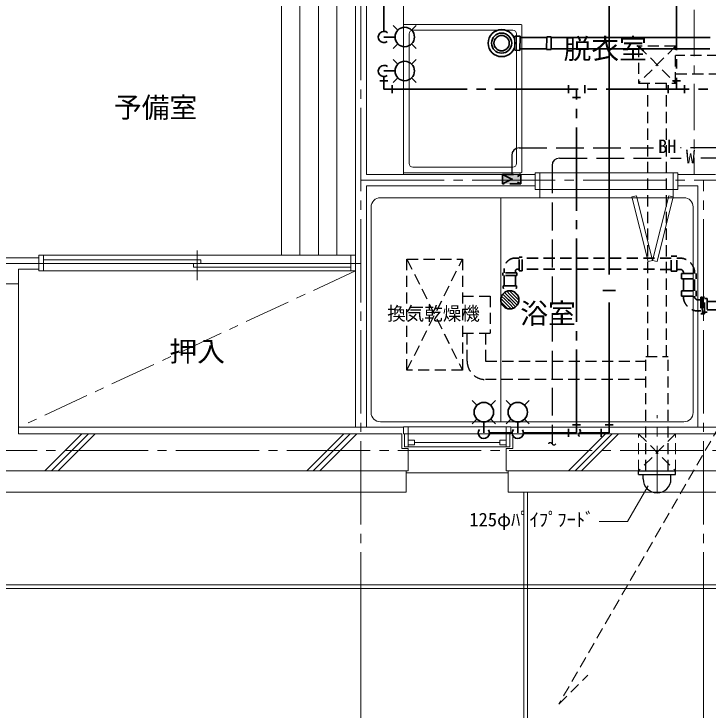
# Model space of a CAD drawing. Units: millimetres at full size, sheet at 1:50; details may follow other scales. Extents: x -9674 to 9699, y -6794 to 6791.
# Drawn here: x -2892 to 858, y -3857 to -97 of the extents above; entities that cross this region are included whole.
import ezdxf
from ezdxf.enums import TextEntityAlignment as Align

# ---------------------------------------------------------------- set-up
doc = ezdxf.new("R2010")
doc.units = ezdxf.units.MM
doc.header["$LTSCALE"] = 50
for name, pattern in [('CHAIN1', [8, 5, -1, 1, -1]), ('CHAIN2', [12, 9, -1, 1, -1]), ('DASHED1', [1.8, 1.2, -0.6]), ('DASHED3', [4, 3, -1])]:
    doc.linetypes.add(name, pattern=pattern)
for name, color, linetype, lineweight in [('1-0_芯', 134, 'CHAIN2', 9), ('1-1_躯体', 134, 'Continuous', 9), ('1-2_間仕切', 134, 'Continuous', 9), ('1-3_建具', 134, 'Continuous', 9), ('1-4_仕上げ', 134, 'Continuous', 9), ('1-5_設備', 134, 'Continuous', 9), ('1-6_ﾊﾞﾙｺﾆｰ・階段', 134, 'Continuous', 9), ('1-7_その他', 134, 'DASHED1', 9), ('1-8_ハッチ', 134, 'Continuous', 9), ('1-B_寸法', 134, 'Continuous', 9), ('1-D_記号', 134, 'CHAIN1', 9), ('2-0_芯', 3, 'Continuous', 35), ('2-2', 5, 'DASHED3', 25), ('2-7_その他', 2, 'Continuous', 25), ('2-9_金物', 1, 'CHAIN2', 35), ('2-A_文字', 6, 'Continuous', 35), ('2-C', 2, 'DASHED1', 25)]:
    doc.layers.add(name, color=color, linetype=linetype, lineweight=lineweight)
doc.layers.add('1-A_文字', color=134, linetype='Continuous')
doc.styles.add('ＭＳ ゴシック', font='')
doc.styles.get('ＭＳ ゴシック').set_extended_font_data('MS Gothic')

msp = doc.modelspace()

# ---------------------------------------------------------------- linework, layer by layer
at = {"layer": '1-0_芯'}
for p, q in [((-1017.5, -3454.44), (-1017.5, 4765.56)), ((-1017.5, -994.44), (2161.5, -994.44)), ((832.5, -3454.44), (832.5, -994.44)), ((-3157.5, -1444.44), (-1017.5, -1444.44)), ((-8617.5, -2454.44), (8392.5, -2454.44))]:
    msp.add_line(p, q, dxfattribs=at)
at = {"layer": '1-1_躯体'}
for p, q in [((-3217.5, -1554.44), (-2867.5, -1554.44)), ((-2867.5, -2364.44), (-2867.5, -1554.44)), ((-797.5, -2364.44), (-2867.5, -2364.44)), ((-797.5, -2364.44), (-797.5, -2444.44)), ((1222.5, -2364.44), (-197.5, -2364.44)), ((-797.5, -2444.44), (-762.5, -2444.44)), ((-762.5, -2564.44), (-762.5, -2444.44)), ((-232.5, -2564.44), (-232.5, -2444.44)), ((-762.5, -2564.44), (-3312.5, -2564.44)), ((1257.5, -2564.44), (-232.5, -2564.44))]:
    msp.add_line(p, q, dxfattribs=at)
msp.add_lwpolyline([(-197.5, -2364.44), (-197.5, -2444.44), (-232.5, -2444.44)], dxfattribs=at)
at = {"layer": '1-2_間仕切'}
for p, q in [((-1047.5, -2329.44), (-1047.5, 325.56)), ((-987.5, -964.44), (-987.5, 325.56)), ((-75.5, -964.44), (-987.5, -964.44)), ((694.5, -964.44), (897.5, -964.44)), ((-75.5, -1024.44), (-987.5, -1024.44)), ((-987.5, -2329.44), (-987.5, -1024.44)), ((694.5, -1024.44), (802.5, -1024.44)), ((802.5, -2329.44), (802.5, -1024.44)), ((-3217.5, -1414.44), (-2767.5, -1414.44)), ((-2767.5, -1414.44), (-2757.5, -1414.44))]:
    msp.add_line(p, q, dxfattribs=at)
msp.add_lwpolyline([(-2867.5, -1554.44), (-2867.5, -1474.44), (-2757.5, -1474.44)], dxfattribs=at)
at = {"layer": '1-3_建具'}
for p, q in [((-75.5, -954.44), (-50.5, -954.44)), ((-75.5, -954.44), (-75.5, -1044.44)), ((-50.5, -954.44), (669.5, -954.44)), ((-50.5, -1044.44), (-50.5, -954.44)), ((669.5, -954.44), (694.5, -954.44)), ((669.5, -954.44), (669.5, -1044.44)), ((694.5, -1044.44), (694.5, -954.44)), ((-75.5, -1044.44), (-50.5, -1044.44)), ((-50.5, -1044.44), (669.5, -1044.44)), ((669.5, -1044.44), (694.5, -1044.44)), ((470.62, -1078.37), (446.37, -1084.44)), ((446.37, -1084.44), (533.68, -1433.69)), ((446.37, -1084.44), (533.68, -1433.69)), ((446.37, -1084.44), (533.68, -1433.69)), ((446.37, -1084.44), (533.68, -1433.69)), ((557.93, -1427.62), (470.62, -1078.37)), ((557.93, -1427.62), (645.25, -1078.37)), ((669.5, -1084.44), (582.19, -1433.69)), ((669.5, -1084.44), (582.19, -1433.69)), ((669.5, -1084.44), (582.19, -1433.69)), ((669.5, -1084.44), (582.19, -1433.69)), ((645.25, -1078.37), (669.5, -1084.44)), ((-1902.5, -1535.27), (-1902.5, -1375.27)), ((-2757.5, -1399.44), (-2732.5, -1399.44)), ((-2757.5, -1484.44), (-2757.5, -1399.44)), ((-2732.5, -1484.44), (-2732.5, -1399.44)), ((-1072.5, -1399.44), (-2732.5, -1399.44)), ((-1882.5, -1425.27), (-2732.5, -1425.27)), ((-1882.5, -1445.27), (-1882.5, -1425.27)), ((-1072.5, -1484.44), (-1072.5, -1399.44)), ((-1072.5, -1399.44), (-1047.5, -1399.44)), ((557.93, -1427.62), (533.68, -1433.69)), ((557.93, -1427.62), (582.19, -1433.69)), ((-2732.5, -1445.27), (-1882.5, -1445.27)), ((-1922.5, -1465.27), (-1922.5, -1445.27)), ((-1922.5, -1445.27), (-1072.5, -1445.27)), ((-1072.5, -1465.27), (-1922.5, -1465.27)), ((-2757.5, -1484.44), (-2732.5, -1484.44)), ((-2732.5, -1484.44), (-1072.5, -1484.44)), ((-1072.5, -1484.44), (-1047.5, -1484.44)), ((-787.5, -2327.44), (-787.5, -2364.44)), ((-787.5, -2327.44), (-762.5, -2327.44)), ((-762.5, -2327.44), (-762.5, -2364.44)), ((-232.5, -2327.44), (-762.5, -2327.44)), ((-232.5, -2327.44), (-232.5, -2364.44)), ((-207.5, -2327.44), (-232.5, -2327.44)), ((-207.5, -2327.44), (-207.5, -2364.44)), ((-787.5, -2364.44), (-762.5, -2364.44)), ((-782.5, -2434.44), (-782.5, -2364.44)), ((-762.5, -2364.44), (-762.5, -2434.44)), ((-747.5, -2364.44), (-762.5, -2364.44)), ((-762.5, -2364.44), (-247.5, -2364.44)), ((-247.5, -2364.44), (-232.5, -2364.44)), ((-232.5, -2364.44), (-232.5, -2434.44)), ((-207.5, -2364.44), (-232.5, -2364.44)), ((-212.5, -2434.44), (-212.5, -2364.44)), ((-782.5, -2434.44), (-747.5, -2434.44)), ((-727.5, -2423.44), (-762.5, -2423.44)), ((-747.5, -2434.44), (-247.5, -2434.44)), ((-267.5, -2411.44), (-727.5, -2411.44)), ((-267.5, -2423.44), (-232.5, -2423.44)), ((-212.5, -2434.44), (-247.5, -2434.44)), ((-772.5, -2564.44), (-772.5, -2679.44)), ((-222.5, -2574.44), (-772.5, -2574.44)), ((-222.5, -2564.44), (-222.5, -2679.44))]:
    msp.add_line(p, q, dxfattribs=at)
for points in [[(-727.5, -2423.44), (-727.5, -2399.44), (-762.5, -2399.44)], [(-267.5, -2423.44), (-267.5, -2399.44), (-232.5, -2399.44)]]:
    msp.add_lwpolyline(points, dxfattribs=at)
at = {"layer": '1-4_仕上げ'}
for p, q in [((-1447.5, -1399.44), (-1447.5, 325.56)), ((-1347.5, -1399.44), (-1347.5, 325.56)), ((-1247.5, -1399.44), (-1247.5, 325.56)), ((-1147.5, -1399.44), (-1147.5, 325.56))]:
    msp.add_line(p, q, dxfattribs=at)
at = {"layer": '1-5_設備'}
for p, q in [((-787.5, -964.44), (-787.5, 325.56)), ((-152.5, -154.44), (-787.5, -154.44)), ((-197.5, -184.44), (-737.5, -184.44)), ((-147.5, -949.44), (-147.5, -159.44)), ((-757.5, -904.44), (-757.5, -204.44)), ((-177.5, -904.44), (-177.5, -204.44)), ((-737.5, -924.44), (-197.5, -924.44)), ((-787.5, -954.44), (-152.5, -954.44)), ((-50.5, -1044.44), (-50.5, -1089.44)), ((669.5, -1044.44), (669.5, -1089.44)), ((727.5, -1089.44), (-912.5, -1089.44)), ((-262.5, -2299.44), (-262.5, -1089.44)), ((446.37, -1084.44), (533.68, -1433.69)), ((669.5, -1084.44), (582.19, -1433.69)), ((-962.5, -1139.44), (-962.5, -2249.44)), ((777.5, -1139.44), (777.5, -2249.44)), ((727.5, -2299.44), (-912.5, -2299.44))]:
    msp.add_line(p, q, dxfattribs=at)
msp.add_circle((-257.5, -254.44), 40, dxfattribs=at)
for centre, radius, start, end in [((-737.5, -204.44), 20, 90, 180), ((-197.5, -204.44), 20, 0, 90), ((-152.5, -159.44), 5, 0, 90), ((-737.5, -904.44), 20, 180, 270), ((-197.5, -904.44), 20, 270, 0), ((-152.5, -949.44), 5, 270, 0), ((-912.5, -1139.44), 50, 90, 180), ((727.5, -1139.44), 50, 0, 90), ((-912.5, -2249.44), 50, 180, 270), ((727.5, -2249.44), 50, 270, 0)]:
    msp.add_arc(centre, radius, start, end, dxfattribs=at)
at = {"layer": '1-6_ﾊﾞﾙｺﾆｰ・階段'}
for p, q in [((-3302.5, -2679.44), (-772.5, -2679.44)), ((-222.5, -2679.44), (3067.5, -2679.44)), ((-137.5, -2679.44), (-137.5, -5250.06)), ((-117.5, -2679.44), (-117.5, -5250.06)), ((-6367.5, -3179.44), (6112.5, -3179.44)), ((-6367.5, -3199.44), (6112.5, -3199.44))]:
    msp.add_line(p, q, dxfattribs=at)
at = {"layer": '1-7_その他', "linetype": 'CHAIN1'}
for p, q in [((-1047.5, -1484.44), (-2867.5, -2329.44)), ((582.5, -2679.44), (582.5, -2264.44))]:
    msp.add_line(p, q, dxfattribs=at)
at = {"layer": '1-7_その他'}
for p, q in [((482.5, -2564.44), (482.5, -2364.44)), ((482.5, -2364.44), (682.5, -2564.44)), ((682.5, -2364.44), (482.5, -2564.44)), ((682.5, -2564.44), (682.5, -2364.44))]:
    msp.add_line(p, q, dxfattribs=at)
at = {"layer": '1-8_ハッチ'}
for p, q in [((-787.5, -2329.44), (-2867.5, -2329.44)), ((1232.5, -2329.44), (-207.5, -2329.44)), ((-2724.79, -2564.44), (-2524.79, -2364.44)), ((-2689.44, -2564.44), (-2489.44, -2364.44)), ((-2654.08, -2564.44), (-2454.08, -2364.44)), ((-1310.58, -2564.44), (-1110.58, -2364.44)), ((-1275.22, -2564.44), (-1075.22, -2364.44)), ((-1239.87, -2564.44), (-1039.87, -2364.44)), ((103.63, -2564.44), (303.63, -2364.44)), ((138.99, -2564.44), (338.99, -2364.44)), ((174.35, -2564.44), (374.35, -2364.44))]:
    msp.add_line(p, q, dxfattribs=at)
at = {"layer": '1-B_寸法'}
for p, q in [((-1017.5, -3454.44), (-1017.5, -4204.44)), ((832.5, -3454.44), (832.5, -4204.44))]:
    msp.add_line(p, q, dxfattribs=at)
at = {"layer": '1-D_記号'}
msp.add_line((782.5, 325.56), (782.5, -964.44), dxfattribs=at)
at = {"layer": '2-0_芯'}
for p, q in [((-186.17, -216.08), (-157.13, -216.67)), ((-186.17, -292.8), (-186.17, -216.08)), ((-157.13, -216.67), (-158.51, -293.36)), ((-13.85, -224.19), (-157.26, -224.19)), ((-15.15, -288.01), (-13.76, -219.7)), ((10.74, -220.2), (-13.76, -219.7)), ((10.74, -220.2), (-13.76, -219.7)), ((9.35, -288.51), (10.74, -220.2)), ((868.66, -224.19), (10.5, -224.19)), ((-186.17, -292.8), (-158.51, -293.36)), ((-15.08, -284.69), (-158.36, -284.69)), ((10.58, -288.54), (-15.15, -288.01)), ((9.35, -288.51), (-13.92, -288.04)), ((867.43, -284.69), (9.57, -284.69)), ((-193.7, -1595.9), (-168.28, -1621.34)), ((-260.73, -1652.61), (-225.09, -1688.29)), ((852.72, -1649.52), (930.62, -1649.52))]:
    msp.add_line(p, q, dxfattribs=at)
at = {"layer": '2-0_芯', "linetype": 'DASHED1'}
for p, q in [((-183.3, -1415.01), (-161.92, -1415.02)), ((-161.97, -1483.61), (-161.92, -1409.61)), ((659.25, -1415.42), (-147.12, -1415.03)), ((659.25, -1486.17), (659.25, -1405.42)), ((705.08, -1415.45), (689.25, -1415.44)), ((-243.33, -1474.98), (-243.34, -1495.16)), ((-182.89, -1485.52), (-182.9, -1495.2)), ((-176.09, -1495.2), (-176.1, -1510.03)), ((-172.88, -1475.53), (-161.96, -1475.53)), ((-147.16, -1483.61), (-161.99, -1483.6)), ((659.25, -1476.17), (-147.16, -1475.55)), ((689.25, -1486.19), (659.25, -1486.17)), ((710.52, -1476.21), (689.25, -1476.19)), ((713.65, -1528.05), (713.67, -1498.05)), ((713.67, -1498.05), (794.42, -1498.05)), ((724.48, -1490.74), (724.47, -1498.05)), ((785.04, -1498.05), (785.04, -1495.48)), ((-176.09, -1510), (-250.09, -1509.95)), ((-243.35, -1509.96), (-243.38, -1564.51)), ((-182.91, -1510), (-182.95, -1565.58)), ((724.45, -1528.05), (724.4, -1591.54)), ((784.99, -1591.54), (785.02, -1528.05)), ((-249.71, -1565.04), (-249.82, -1576.04)), ((-249.71, -1565.04), (-244, -1564.5)), ((-182.4, -1565.17), (-244, -1564.5)), ((-176.71, -1565.83), (-182.4, -1565.17)), ((-176.71, -1565.83), (-176.83, -1576.83)), ((713.65, -1621.54), (713.67, -1591.54)), ((713.67, -1591.54), (794.42, -1591.54)), ((784.97, -1626.04), (784.98, -1621.54)), ((799.23, -1640.51), (819.63, -1640.52)), ((826.88, -1625.83), (819.62, -1625.83)), ((819.62, -1625.83), (819.68, -1715.83)), ((826.91, -1670.83), (826.88, -1625.83)), ((829.88, -1625.83), (829.94, -1715.83)), ((852.71, -1633.81), (837.88, -1633.82)), ((809.07, -1701.05), (819.67, -1701.05)), ((837.94, -1715.82), (829.94, -1715.83))]:
    msp.add_line(p, q, dxfattribs=at)
for points in [[(-147.16, -1483.61), (-147.12, -1409.61), (-161.94, -1409.6)], [(689.25, -1486.19), (689.25, -1405.44), (659.25, -1405.42)], [(-176.09, -1495.2), (-250.09, -1495.15), (-250.1, -1509.98)], [(713.65, -1528.05), (794.41, -1528.05), (794.42, -1498.05)], [(713.65, -1621.54), (794.41, -1621.54), (794.42, -1591.54)], [(837.94, -1715.82), (837.88, -1625.82), (829.88, -1625.83)], [(852.71, -1633.81), (852.76, -1707.81), (837.93, -1707.82)], [(826.91, -1670.83), (826.94, -1715.83), (819.68, -1715.83)]]:
    msp.add_lwpolyline(points, dxfattribs=at)
at = {"layer": '2-0_芯'}
for points in [[(-250.75, -1609.53), (-219.49, -1640.83), (-213.26, -1647.07), (-182, -1678.37)], [(-241.65, -1600.95), (-213.25, -1629.39), (-201.81, -1640.85), (-173.41, -1669.28)], [(-230.05, -1594.88), (-213.23, -1611.72), (-184.13, -1640.86), (-167.32, -1657.69)], [(-215.31, -1591.96), (-213.22, -1594.04), (-166.46, -1640.87), (-164.37, -1642.95)], [(-261.66, -1633.98), (-254.84, -1640.81), (-213.28, -1682.43), (-206.47, -1689.25)], [(-257.66, -1620.29), (-237.17, -1640.82), (-213.27, -1664.75), (-192.77, -1685.27)], [(852.75, -1695.34), (930.62, -1695.34), (930.62, -1716.46)]]:
    msp.add_lwpolyline(points, dxfattribs=at)
for centre, radius in [((-257.5, -254.44), 72.97), ((-257.5, -254.44), 54.3), ((-257.5, -254.44), 41.55), ((-213.25, -1640.84), 49.09)]:
    msp.add_circle(centre, radius, dxfattribs=at)
at = {"layer": '2-0_芯', "linetype": 'DASHED1'}
for centre, radius, start, end in [((-183.33, -1475.01), 60, 89.97203, 179.97203), ((705.04, -1495.45), 80, 359.97203, 89.97203), ((-172.89, -1485.53), 10, 89.9556, 179.9556), ((705.04, -1495.45), 20, 13.61576, 74.10457), ((-251.86, -1579.48), 4, 359.37871, 59.37871), ((-174.87, -1580.32), 4, 119.37871, 179.37871), ((804.37, -1621.18), 80, 179.9556, 267.74203), ((804.37, -1621.18), 20, 194.06253, 255.10149), ((804.37, -1621.18), 80, 267.74203, 273.36328)]:
    msp.add_arc(centre, radius, start, end, dxfattribs=at)
at = {"layer": '2-2'}
for p, q in [((-162.98, -820.57), (562.83, -820.57)), ((1913.1, -820.57), (709.65, -820.57)), ((-202.98, -860.57), (-202.98, -964.44)), ((54.97, -875.52), (713.3, -875.52)), ((1968.05, -875.52), (813.3, -875.52)), ((14.97, -915.52), (14.97, -2418.49))]:
    msp.add_line(p, q, dxfattribs=at)
at = {"layer": '2-2', "color": 4, "linetype": 'DASHED1', "lineweight": 35}
for p, q in [((-252.98, -964.44), (-152.98, -1014.44)), ((-252.98, -1014.44), (-152.98, -964.44)), ((-252.98, -964.44), (-152.98, -964.44)), ((-252.98, -1014.44), (-252.98, -964.44)), ((-152.98, -1014.44), (-152.98, -964.44)), ((-152.98, -1014.44), (-252.98, -1014.44))]:
    msp.add_line(p, q, dxfattribs=at)
at = {"layer": '2-2', "linetype": 'Continuous'}
for centre in [(-162.98, -860.57), (54.97, -915.52)]:
    msp.add_arc(centre, 40, 90, 180, dxfattribs=at)
at = {"layer": '2-2'}
for centre, start, end in [((4.97, -2424.56), 31.23674, 148.76326), ((24.97, -2412.43), 211.23674, 328.76326)]:
    msp.add_arc(centre, 11.7, start, end, dxfattribs=at)
at = {"layer": '2-2', "color": 150}
msp.add_solid([(-252.98, -1014.44), (-152.98, -1014.44), (-252.98, -964.44), (-152.98, -964.44)], dxfattribs=at)
at = {"layer": '2-7_その他'}
for p, q in [((482.5, -2584.44), (482.5, -2564.44)), ((482.5, -2584.44), (682.5, -2584.44)), ((482.76, -2564.44), (682.5, -2564.44)), ((507.63, -2584.44), (657.63, -2584.44)), ((507.63, -2608.44), (507.63, -2584.44)), ((657.63, -2608.44), (657.63, -2584.44)), ((682.5, -2584.44), (682.5, -2564.44))]:
    msp.add_line(p, q, dxfattribs=at)
at = {"layer": '2-7_その他', "color": 7, "lineweight": 9}
for p in [(534.12, -2645.46), (268.79, -2837.24)]:
    msp.add_line(p, (423.39, -2837.24), dxfattribs=at)
at = {"layer": '2-7_その他'}
msp.add_arc((582.63, -2608.44), 75, 180, 0, dxfattribs=at)
at = {"layer": '2-9_金物'}
for p, q in [((687.1, 3158.38), (687.1, -503.03)), ((-893.33, -435.17), (-893.33, -503.03)), ((-914.93, -458.74), (-871.73, -458.74)), ((-849.04, -481.43), (-849.04, -524.63)), ((103.34, -481.43), (103.34, -524.63)), ((191.93, -481.43), (191.93, -524.63)), ((642.81, -524.63), (642.81, -481.43)), ((665.5, -458.74), (708.7, -458.74)), ((731.4, -524.63), (731.4, -481.43)), ((-893.33, -503.03), (1366.79, -503.03)), ((147.63, -2359.75), (147.63, -503.03)), ((169.23, -547.33), (126.03, -547.33)), ((126.03, -2315.46), (169.23, -2315.46)), ((-139.91, -2359.75), (147.63, -2359.75)), ((103.34, -2381.35), (103.34, -2338.15))]:
    msp.add_line(p, q, dxfattribs=at)
at = {"layer": '2-9_金物', "linetype": 'Continuous'}
for p, q in [((-818.11, -367.67), (-843.32, -342.45)), ((-743.79, -367.67), (-718.57, -342.45)), ((-833.5, -404.83), (-893.33, -404.83)), ((-818.11, -441.99), (-843.32, -467.2)), ((-743.79, -441.99), (-718.57, -467.2)), ((-207.41, -2210.21), (-232.63, -2184.99)), ((-133.09, -2210.21), (-107.88, -2184.99)), ((-207.41, -2284.53), (-232.63, -2309.74)), ((-133.09, -2284.53), (-107.88, -2309.74)), ((-170.25, -2299.92), (-170.25, -2359.75))]:
    msp.add_line(p, q, dxfattribs=at)
for centre in [(-780.95, -404.83), (-170.25, -2247.37)]:
    msp.add_circle(centre, 52.55, dxfattribs=at)
for centre, start, end in [((-893.33, -404.83), 50.49, 304.849), ((-170.25, -2359.75), 140.49, 34.849)]:
    msp.add_arc(centre, 30.34, start, end, dxfattribs=at)
at = {"layer": '2-A_文字'}
for p, q in [((-893.33, -191.02), (-893.33, 18.04)), ((323.98, -1503.29), (323.98, 18.04)), ((-818.11, -184.21), (-843.32, -158.99)), ((-743.79, -184.21), (-718.57, -158.99)), ((-833.5, -221.36), (-893.33, -221.36)), ((-818.11, -258.52), (-843.32, -283.74)), ((-743.79, -258.52), (-718.57, -283.74)), ((358.4, -1591.19), (289.57, -1591.19)), ((323.98, -2359.75), (323.98, -1655.7)), ((-390.87, -2210.21), (-416.09, -2184.99)), ((-316.56, -2210.21), (-291.34, -2184.99)), ((-390.87, -2284.53), (-416.09, -2309.74)), ((-316.56, -2284.53), (-291.34, -2309.74)), ((-353.72, -2299.92), (-353.72, -2359.75)), ((302.38, -2315.46), (345.58, -2315.46)), ((-323.38, -2359.75), (-200.59, -2359.75)), ((163.2, -2359.75), (323.98, -2359.75)), ((279.69, -2381.35), (279.69, -2338.15))]:
    msp.add_line(p, q, dxfattribs=at)
for centre in [(-780.95, -221.36), (-353.72, -2247.37)]:
    msp.add_circle(centre, 52.55, dxfattribs=at)
for centre, radius, start, end in [((-893.33, -221.36), 30.34, 50.49, 304.849), ((-353.72, -2359.75), 30.34, 140.49, 34.849), ((169.27, -2369.75), 11.7, 121.23674, 238.76326), ((157.14, -2349.75), 11.7, 301.23674, 58.76326)]:
    msp.add_arc(centre, radius, start, end, dxfattribs=at)
at = {"layer": '2-C'}
for p, q in [((682.5, -271.05), (482.5, -471.05)), ((482.5, -271.05), (682.5, -471.05)), ((682.5, -271.05), (482.5, -271.05)), ((482.5, -271.05), (482.5, -471.05)), ((682.5, -471.05), (682.5, -271.05)), ((1272.34, -321.05), (682.5, -321.05)), ((682.5, -421.05), (1272.34, -421.05)), ((482.5, -471.05), (682.5, -471.05)), ((532.5, -1946.21), (532.5, -471.05)), ((632.5, -1946.21), (632.5, -471.05)), ((-769.08, -1421.21), (-469.08, -1421.21)), ((-769.08, -1421.21), (-469.08, -2021.21)), ((-769.08, -2021.21), (-469.08, -1421.21)), ((-469.08, -1421.21), (-469.08, -2021.21)), ((-469.08, -1621.21), (-319.08, -1621.21)), ((-319.08, -1621.21), (-319.08, -1821.21)), ((-469.08, -1821.21), (-319.08, -1821.21)), ((-444.08, -1971.21), (-444.08, -1821.21)), ((-344.08, -1821.21), (-344.08, -1971.21)), ((642.5, -2564.44), (642.5, -1946.21)), ((-344.08, -1971.21), (522.5, -1971.21)), ((522.5, -2071.21), (-344.08, -2071.21))]:
    msp.add_line(p, q, dxfattribs=at)
at = {"layer": '2-C', "color": 7, "lineweight": 9}
for p, q in [((962.55, -2247.56), (52.52, -3823.79)), ((52.52, -3823.79), (208.28, -3668.03))]:
    msp.add_line(p, q, dxfattribs=at)
at = {"layer": '2-C'}
for points in [[(-469.08, -2021.21), (-769.08, -2021.21), (-769.08, -1421.21)], [(522.5, -2564.44), (522.5, -1946.21), (642.5, -1946.21)]]:
    msp.add_lwpolyline(points, dxfattribs=at)
msp.add_arc((-344.08, -1971.21), 100, 180, 270, dxfattribs=at)

# ---------------------------------------------------------------- texts
at = {"layer": '1-A_文字', "style": 'ＭＳ ゴシック'}
for s, p in [('脱衣室', (77.25, -373.01)), ('予備室', (-2352.07, -689.81)), ('浴室', (-156.49, -1802.7)), ('押入', (-2052.5, -2006.94))]:
    msp.add_text(s, height=110, dxfattribs=at).set_placement(p, align=Align.BOTTOM_LEFT)
at = {"layer": '2-2', "color": 7, "style": 'ＭＳ ゴシック'}
for s, p in [('BH', (587.83, -870.57)), ('W', (738.3, -925.52)), ('換気乾燥機', (-875.48, -1773.73))]:
    msp.add_text(s, height=73.31, dxfattribs=at).set_placement(p, align=Align.BOTTOM_LEFT)
at = {"layer": '2-7_その他', "color": 7, "style": 'ＭＳ ゴシック'}
msp.add_text('125φﾊﾟｲﾌﾟﾌｰﾄﾞ', height=73.31, dxfattribs=at).set_placement((-431.83, -2886.18), align=Align.BOTTOM_LEFT)

doc.saveas('drawing.dxf')
